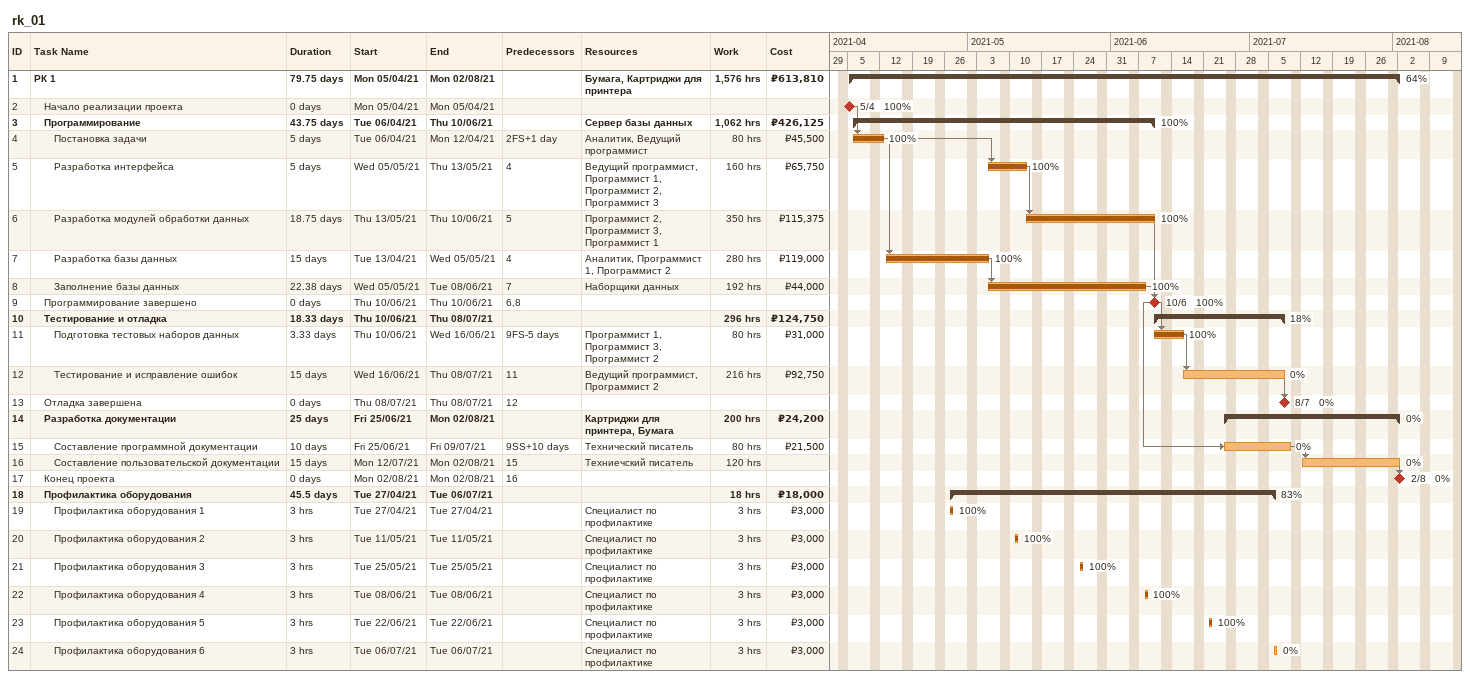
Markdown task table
rk_01

| ID | Level | Task | Duration | Start | Finish | Predecessors | Resources | % complete | Work (h) | Cost (₽) |
|---|---|---|---|---|---|---|---|---|---|---|
| 1 | 1 | **РК 1** | 79.75d | 2021-04-05 | 2021-08-02 |  | Бумага, Картриджи для принтера | 64 | 1576 | 613810 |
| 2 | 2 | Начало реализации проекта | 0d | 2021-04-05 | 2021-04-05 |  |  | 100 |  |  |
| 3 | 2 | **Программирование** | 43.75d | 2021-04-06 | 2021-06-10 |  | Сервер базы данных | 100 | 1062 | 426125 |
| 4 | 3 | Постановка задачи | 5d | 2021-04-06 | 2021-04-12 | 2FS+1d | Аналитик, Ведущий программист | 100 | 80 | 45500 |
| 5 | 3 | Разработка интерфейса | 5d | 2021-05-05 | 2021-05-13 | 4 | Ведущий программист, Программист 1, Программист 2, Программист 3 | 100 | 160 | 65750 |
| 6 | 3 | Разработка модулей обработки данных | 18.75d | 2021-05-13 | 2021-06-10 | 5 | Программист 2, Программист 3, Программист 1 | 100 | 350 | 115375 |
| 7 | 3 | Разработка базы данных | 15d | 2021-04-13 | 2021-05-05 | 4 | Аналитик, Программист 1, Программист 2 | 100 | 280 | 119000 |
| 8 | 3 | Заполнение базы данных | 22.38d | 2021-05-05 | 2021-06-08 | 7 | Наборщики данных | 100 | 192 | 44000 |
| 9 | 2 | Программирование завершено | 0d | 2021-06-10 | 2021-06-10 | 6, 8 |  | 100 |  |  |
| 10 | 2 | **Тестирование и отладка** | 18.33d | 2021-06-10 | 2021-07-08 |  |  | 18 | 296 | 124750 |
| 11 | 3 | Подготовка тестовых наборов данных | 3.33d | 2021-06-10 | 2021-06-16 | 9FS-5d | Программист 1, Программист 3, Программист 2 | 100 | 80 | 31000 |
| 12 | 3 | Тестирование и исправление ошибок | 15d | 2021-06-16 | 2021-07-08 | 11 | Ведущий программист, Программист 2 | 0 | 216 | 92750 |
| 13 | 2 | Отладка завершена | 0d | 2021-07-08 | 2021-07-08 | 12 |  | 0 |  |  |
| 14 | 2 | **Разработка документации** | 25d | 2021-06-25 | 2021-08-02 |  | Картриджи для принтера, Бумага | 0 | 200 | 24200 |
| 15 | 3 | Составление программной документации | 10d | 2021-06-25 | 2021-07-09 | 9SS+10d | Технический писатель | 0 | 80 | 21500 |
| 16 | 3 | Составление пользовательской документации | 15d | 2021-07-12 | 2021-08-02 | 15 | Техниечский писатель | 0 | 120 |  |
| 17 | 2 | Конец проекта | 0d | 2021-08-02 | 2021-08-02 | 16 |  | 0 |  |  |
| 18 | 2 | **Профилактика оборудования** | 45.5d | 2021-04-27 | 2021-07-06 |  |  | 83 | 18 | 18000 |
| 19 | 3 | Профилактика оборудования 1 | 3h | 2021-04-27 | 2021-04-27 |  | Специалист по профилактике | 100 | 3 | 3000 |
| 20 | 3 | Профилактика оборудования 2 | 3h | 2021-05-11 | 2021-05-11 |  | Специалист по профилактике | 100 | 3 | 3000 |
| 21 | 3 | Профилактика оборудования 3 | 3h | 2021-05-25 | 2021-05-25 |  | Специалист по профилактике | 100 | 3 | 3000 |
| 22 | 3 | Профилактика оборудования 4 | 3h | 2021-06-08 | 2021-06-08 |  | Специалист по профилактике | 100 | 3 | 3000 |
| 23 | 3 | Профилактика оборудования 5 | 3h | 2021-06-22 | 2021-06-22 |  | Специалист по профилактике | 100 | 3 | 3000 |
| 24 | 3 | Профилактика оборудования 6 | 3h | 2021-07-06 | 2021-07-06 |  | Специалист по профилактике | 0 | 3 | 3000 |
